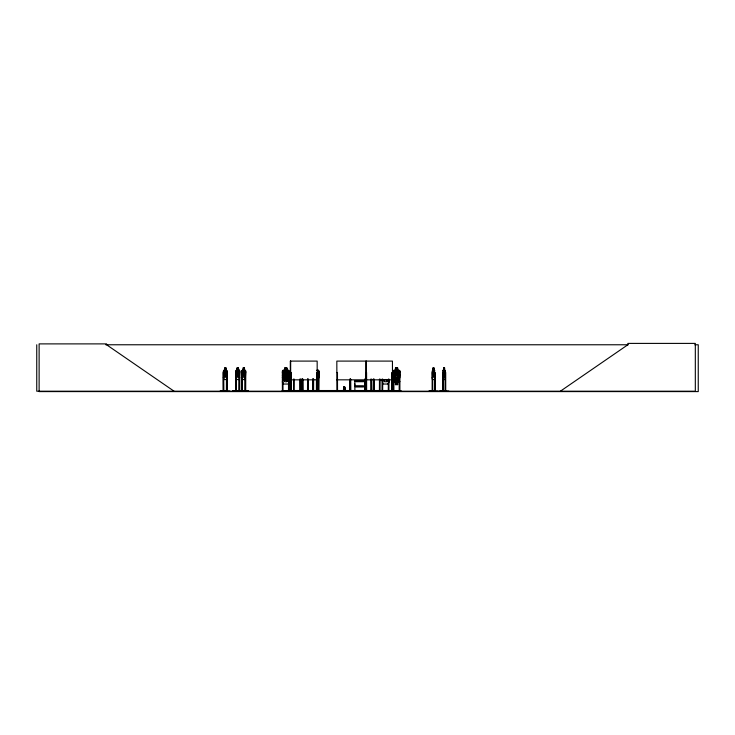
<?xml version="1.0" encoding="UTF-8"?>
<svg xmlns="http://www.w3.org/2000/svg" width="735" height="735" viewBox="0 0 735 735"><rect width="100%" height="100%" fill="white"/><g stroke="black" fill="none" stroke-linecap="round" stroke-linejoin="round"><path stroke-width="1.1" d="M363.586 386.004L354.821 386.004L354.83 383.854M293.954 390.855L283.021 390.717M362.824 391.195L370.725 390.717M344.191 391.149L344.366 386.711L344.834 391.149M344.063 390.037L344.338 386.711L343.447 391.149M445.125 379.545L445.493 377.257M434.578 379.545L434.964 377.257M285.658 373.343L285.74 372.81C286.466 372.516 281.634 368.437 285.327 373.729C281.202 378.213 286.356 376.513 285.713 374.115C285.998 376.256 289.829 378.461 286.283 373.738C289.489 370.348 286.503 370.045 285.685 373.352M343.603 391.149L344.274 386.711M439.659 390.855L448.874 391.149M429.056 390.855L438.326 391.149M226.619 379.545L227.106 371.065L226.61 370.256M303.877 391.112L297.693 391.149L304.024 390.827M239.261 379.471L239.693 377.248M220.224 390.855L229.945 391.112M343.227 391.149L344.219 386.711L345.634 391.149M343.171 391.149L344.21 386.711M232.719 391.149L248.586 391.158M248.54 390.818L232.729 390.855L248.568 391.149M318.227 379.545L318.916 377.257L318.916 371.065L318.172 370.256M393.207 375.374L393.988 373.077M399.133 379.545L399.913 377.257L399.913 371.065L399.114 370.256L397.672 370.256M443.131 370.256L442.837 391.204M443.141 370.33L443.122 379.545L445.189 379.545M289.195 377.248L288.423 379.471L283.122 379.471M289.268 377.257L288.478 379.545L283.067 379.545L282.35 377.257M388.209 383.964L388.98 381.731M433.145 370.256L432.162 371.074L432.446 379.545L434.651 379.545M432.529 370.256L432.217 391.204M245.104 375.401L244.452 377.248L243.23 377.248L242.578 375.401L243.12 367.95L244.498 367.95L244.498 370.256M305.742 391.149L310.005 391.204M294.257 390.717L320.625 391.149L310.969 391.204M351.404 391.204L348.39 391.158L357.881 391.158M392.178 391.149L392.178 372.48M293.44 391.158L293.476 390.524M293.743 390.855L293.651 390.524M383.652 380.73L384.359 380.941L385.204 379.444M235.862 391.204L235.816 371.074L236.229 370.256L237.185 370.256L237.12 367.95L238.489 367.95L239.105 375.401L238.452 377.248L237.23 377.248L236.569 375.401L237.185 367.95M235.99 391.204L236.293 370.256M241.852 391.204L241.815 371.074L242.228 370.256L243.184 370.256M241.879 371.074L242.293 370.256M397.598 384.607L397.58 382.301L398.71 381.529L397.598 371.101L395.522 371.101L395.522 375.401L394.41 377.23L394.41 381.529L395.522 382.301L395.503 384.607M395.467 367.95L395.54 370.33L394.41 371.101L394.41 375.401L395.522 377.248L395.522 381.529L397.598 381.529L398.71 371.101L397.598 370.33L397.598 368.024L395.522 368.024M387.832 379.885L386.674 381.731L384.524 381.731L383.376 379.885M224.726 370.33L224.12 371.101L224.12 375.401L224.726 377.248L225.856 377.248L226.463 371.101L225.829 367.95M399.895 381.557L399.169 382.375L393.988 382.375L393.225 381.566M282.387 391.204L282.35 371.074L283.085 370.256L284.656 370.256M282.433 371.111L283.122 370.33L288.423 370.33M282.35 375.567L283.085 374.74L284.656 374.74M560.382 391.204L627.855 344.77L627.855 343.401L695.319 343.401L695.319 391.204L36.75 391.204L36.75 344.77M284.739 374.822L283.581 375.585L283.581 379.885L284.739 381.731L286.889 381.731L288.037 379.885L288.037 375.585L286.889 374.822M393.749 391.158L393.73 390.524M336.639 391.158L336.759 390.524M105.73 344.77L628.204 344.77M694.805 344.77L698.25 344.77L698.25 391.599L39.12 391.599L39.12 343.888L106.593 343.888L106.593 344.77L174.057 391.204M290.408 361.096L317.162 361.096L317.217 391.204M225.893 367.95L224.616 367.95L224.653 370.33M224.653 368.024L225.856 368.024M237.166 368.024L238.452 368.024M243.166 368.024L244.452 368.024M284.739 368.024L286.889 368.024L286.889 370.33L288.037 371.101L288.037 375.401L286.889 377.248L284.739 377.248L283.581 375.401L283.581 371.101L284.739 370.33L284.656 367.95L286.962 367.95L286.962 370.256L288.451 370.256L289.268 371.065L289.268 381.741L288.478 384.037L283.067 384.037L282.35 381.741L283.122 383.964M433.108 368.024L434.017 368.024M443.692 368.024L444.583 368.024M225.654 368.41L224.928 368.41L224.928 369.181L225.654 369.181M433.255 368.41L433.797 368.41L433.255 369.181M443.839 368.41L444.363 368.41L443.839 369.181M224.68 370.256L223.789 370.256L223.449 371.111L223.449 391.204M225.829 370.256L226.674 370.256M238.425 370.256L239.344 370.256M244.433 370.256L245.343 370.256L245.756 371.101L245.288 379.545L242.219 379.545L241.815 377.257L242.284 379.545M316.877 370.256L318.209 370.256M395.467 370.256L393.932 370.256L393.225 371.074L393.207 391.204M433.981 370.256L434.642 370.256M443.058 370.256L443.729 370.256M444.546 370.256L445.465 371.101L445.419 391.204L445.373 390.524M223.807 370.33L226.656 370.33M236.247 370.33L239.325 370.33M242.247 370.33L245.325 370.33M316.849 370.33L318.181 370.33M393.969 370.33L399.105 370.33L399.822 371.101M432.465 370.33L434.624 370.33M443.076 370.33L445.171 370.33M223.403 371.074L223.55 391.204M239.279 370.256L239.803 371.065L239.288 379.545L236.22 379.545L235.816 377.257M318.88 371.065L318.779 391.204M399.895 371.065L399.904 391.204L399.978 390.524L399.16 390.524M284.656 372.434L286.962 372.434L286.962 374.74L288.451 374.74L289.268 375.557M226.453 372.48L226.996 372.48M239.132 372.48L239.693 372.48M245.132 372.48L245.701 372.48M282.313 372.48L282.947 372.48L283.021 391.204M284.739 372.516L286.889 372.516M289.195 372.48L288.561 372.48L288.488 391.204M290.316 372.48L291.29 372.48L291.271 391.204M318.136 372.48L318.806 372.48M336.832 372.48L337.466 372.48L337.54 391.204M365.956 372.48L366.572 372.48L366.627 391.204M393.207 372.48L393.887 372.48L393.887 391.204L393.951 390.524L288.488 390.524M399.234 372.48L399.904 372.48M432.217 372.48L432.502 391.204L432.538 390.524M442.837 372.48L443.058 391.204L443.122 390.524M393.969 373.077L399.206 373.077L399.895 375.374M283.122 374.822L288.423 374.822M395.522 375.383L397.598 375.401M223.403 377.257L223.872 379.471L226.656 379.471M393.225 377.257L393.932 379.545L399.151 379.545M395.522 377.23L397.598 377.248M432.235 377.257L432.52 379.545M236.247 379.471L239.325 379.471M242.247 379.471L245.325 379.471M393.969 379.471L399.105 379.471M432.465 379.471L434.624 379.471M443.076 379.471L445.171 379.471M226.692 379.545L223.78 379.545L223.449 377.248M290.408 379.83L317.162 379.83M336.832 379.83L392.444 379.83M354.821 380.831L363.586 380.831M354.766 381.134L363.65 381.134M354.766 381.401L363.65 381.401M363.586 381.695L354.821 381.695L354.821 386.004M354.766 386.298L363.65 386.298M354.766 386.564L363.65 386.564M363.586 386.867L354.821 386.867L354.95 391.158M223.118 390.524L223.78 390.524M226.398 390.524L227.06 390.524L227.032 391.204L226.996 371.101M235.531 390.524L236.211 390.524M239.757 390.524L239.077 390.524L239.095 391.204L239.132 379.085M283.021 390.524L282.24 390.524L282.24 391.204M432.162 390.524L432.75 390.524M434.624 390.524L435.212 390.524M442.773 390.524L443.361 390.524M445.162 390.524L445.75 390.524M331.32 390.818L334.204 391.204M335.84 390.818L338.762 391.204M373.94 390.717L379.407 390.717M382.806 390.717L388.273 390.717M399.114 391.158L400.906 390.827L390.083 390.818L395.154 391.158M310.041 390.855L305.797 391.204M310.933 390.855L320.607 390.855M351.358 390.855L348.436 391.112M354.83 390.901L369.852 391.204L354.821 391.029M399.068 390.855L400.915 390.855M374.4 391.112L374.372 390.524M317.134 376.522L317.557 376.237M389.155 391.158L389.054 390.524M371.598 391.158L371.432 379.085M300.202 390.818L300.33 390.524M289.36 391.158L289.259 390.524M399.362 391.158L399.371 390.524M317.107 391.149L316.932 379.242M390.129 391.149L395.081 391.204M315.058 391.158L315.122 390.625M318.145 370.33L318.852 371.101M244.452 370.33L245.104 371.101L245.15 391.204M239.261 370.33L239.693 371.101M386.022 379.444L386.876 380.941L387.556 380.73M301.185 391.195L301.084 379.242M434.569 370.256L434.872 391.204M399.133 373.159L399.822 375.383M344.596 386.711L345.579 391.149M345.358 391.149L344.559 386.711L345.202 391.149M235.917 377.248L236.312 379.471M344.439 386.711L344.531 388.925M445.722 391.204L445.695 372.48L445.226 372.48L445.199 391.204M445.548 390.524L445.548 391.204M443.729 367.95L443.765 370.33M443.306 376.88L443.334 391.204M435.193 391.204L435.157 372.48L434.679 372.48L434.679 391.204L434.642 390.524M435.001 390.524L435.001 391.204M433.145 367.95L433.172 370.33M432.694 379.085L432.722 391.204M432.217 390.524L432.18 391.204M399.748 390.524L399.748 391.204M399.298 372.48L399.16 391.204M397.617 370.33L397.69 367.95L395.448 367.95L395.448 370.256M397.653 382.375L397.672 384.681L395.43 384.681L395.448 382.375M393.363 390.524L393.354 391.204M393.133 390.524L393.142 391.204M392.591 391.204L392.619 372.48L392.003 372.48L391.948 391.204M392.499 391.204L392.444 361.096L336.832 361.096L336.906 391.204M392.343 390.524L392.251 391.204M389.054 379.683L388.264 384.037L382.852 384.037L382.145 379.683M388.98 379.085L388.907 391.204M388.346 379.085L388.273 391.204M383.909 390.625L383.909 391.204M382.944 390.625L382.944 391.204M382.806 390.524L382.806 391.204M382.733 379.085L382.659 391.204M382.172 390.524L382.172 391.204M382.099 379.085L382.025 391.204M380.188 390.524L380.188 391.204M380.114 379.085L380.041 391.204M379.554 390.524L379.554 391.204M379.481 379.085L379.407 391.204M374.299 379.242L374.299 391.204M373.94 390.524L373.94 391.204M373.867 379.085L373.793 391.204M373.665 379.242L373.591 391.204M373.306 390.524L373.306 391.204M373.233 379.085L373.159 391.204L372.967 390.625M371.359 390.524L371.359 391.204M370.872 390.524L370.872 391.204M370.798 379.085L370.725 391.204M367.353 390.625L367.353 391.204M366.462 372.48L366.453 391.204M366.296 390.524L366.324 391.204M366.214 361.096L366.214 391.204M365.956 361.096L365.956 391.204M365.901 390.524L365.901 391.204M365.185 379.085L365.258 391.204M365.111 390.524L365.111 391.204M364.551 379.085L364.624 391.204M364.477 390.524L364.477 391.204M356.374 390.524L356.273 391.204M356.209 390.524L356.126 391.204L356.108 390.524M355.813 390.524L355.832 391.204M355.666 391.204L355.666 390.524L355.565 391.204M350.632 379.085L350.696 391.204M350.531 379.085L350.595 391.204M350.439 390.524L350.439 391.204M350.154 390.524L350.154 391.204M350.053 379.085L349.989 391.204M349.952 379.085L349.952 391.204M339.331 390.625L339.331 391.204M338.642 390.625L338.642 391.204M337.393 390.524L337.328 391.204M318.687 372.48L318.604 391.204L318.586 390.524M318.338 390.524L318.356 391.204M318.264 372.48L318.2 391.204M318.071 390.524L318.071 391.204M317.851 371.101L317.851 375.401M317.391 390.524L317.391 391.204L317.336 372.48L316.721 372.48L316.666 391.204L316.482 390.524M316.895 372.48L316.849 391.204M316.454 379.242L316.399 391.204M315.802 390.625L315.802 391.204M313.634 379.085L313.588 391.204M313.404 379.085L313.468 391.204M313.285 390.524L313.34 391.204M313.183 390.524L313.202 391.204M312.963 379.085L313.018 391.204M312.853 379.085L312.899 391.204M312.733 379.085L312.761 391.204M308.222 379.085L308.287 391.204M308.121 379.085L308.167 391.204M308.02 390.524L308.002 391.204M307.772 390.524L307.772 391.204M307.68 379.085L307.625 391.204M307.57 379.085L307.506 391.204M302.838 379.085L302.894 391.204M302.71 379.085L302.774 391.204M302.609 390.524L302.627 391.204M302.388 390.524L302.37 391.204M302.287 379.085L302.287 391.204M302.159 379.085L302.159 391.204M301.304 379.242L301.332 391.204M300.983 390.524L300.983 391.204M300.808 379.242L300.79 391.204M300.404 379.085L300.404 391.204M299.77 379.085L299.843 391.204M299.724 390.524L299.696 391.204M294.257 390.524L294.276 391.204M294.202 379.085L294.138 391.204M293.577 379.085L293.55 391.204M291.345 390.524L291.345 391.204M291.115 372.48L291.17 391.204M291.023 379.242L290.904 391.204M290.849 372.48L290.794 391.204M290.674 361.096L290.647 391.204M290.564 372.48L290.564 391.204M290.325 361.096L290.316 391.204M290.252 390.524L290.252 391.204M289.195 371.101L289.121 391.204M288.625 390.524L288.625 391.204M282.874 390.524L282.874 391.204M245.738 391.204L245.077 390.524L245.095 391.204M245.701 371.101L245.701 391.204M245.499 372.48L245.426 391.204M245.334 372.48L245.297 391.204M244.433 367.95L244.387 370.33M242.192 391.204L242.192 390.524L241.53 390.524L241.576 391.204M242.137 391.204L242.155 372.48L241.594 372.48L241.594 391.204M241.925 371.111L241.99 391.204M239.739 371.065L239.693 391.204M239.491 372.48L239.491 391.204M239.334 372.48L239.288 391.204M236.192 391.204L236.146 372.48L235.586 372.48L235.567 391.204M235.751 390.524L235.751 391.204M226.793 372.48L226.766 391.204M226.665 372.48L226.628 391.204M226.453 379.085L226.417 391.204M225.783 368.024L225.783 370.33M223.752 391.204L223.716 372.48L223.174 372.48L223.174 391.204M223.348 390.524L223.348 391.204M444.969 376.384L444.197 374.234L443.435 376.476L444.013 373.729L443.508 371.056L444.51 371.101L444.51 375.401L443.692 375.401L443.701 371.074L444.188 373.205C445.667 367.537 443.802 375.098 444.969 376.384M434.422 376.384L433.622 374.234L432.832 376.384L433.429 373.729L432.915 371.056L433.953 371.101L433.953 375.401L433.108 375.401L433.108 371.101L433.613 373.205L434.385 371.092L433.806 373.738L434.422 376.384M226.261 376.384L225.204 374.234L224.138 376.384L224.947 373.729L224.249 371.056L225.186 373.205L226.215 371.092L225.443 373.738L226.261 376.384M238.893 376.384L237.754 374.234L236.624 376.476L237.478 373.729L236.725 371.056L237.736 373.205L238.847 371.092L238.021 373.738L238.893 376.384M244.902 376.384L243.763 374.234L242.614 376.384L243.478 373.729L242.734 371.056L243.735 373.205L244.856 371.092L244.02 373.738L244.902 376.384M394.603 376.155L396.082 378.892C393.041 381.557 395.834 382.926 396.56 379.425C397.313 382.926 399.941 381.538 397.001 378.902C399.996 376.118 397.414 374.694 396.523 378.396L395.347 376.237L394.603 376.155M398.535 376.384L397.819 376.458L396.597 374.234C395.752 377.735 393.023 377 396.119 373.729C393.179 371.092 395.807 369.696 396.56 373.205C397.286 369.705 400.079 371.074 397.038 373.738L398.535 376.384M444.951 375.401L444.51 377.248L443.692 377.248L443.664 367.95L444.611 367.95L444.951 375.401M287.826 380.877L287.045 380.886L285.823 378.718C284.904 382.384 282.212 381.033 285.327 378.213C282.277 375.567 284.996 374.188 285.786 377.689C286.65 374.381 289.406 375.08 286.283 378.231L287.826 380.877M434.403 375.401L433.953 377.248L433.108 377.248L433.071 367.95L434.054 367.95L434.403 375.401M238.232 368.41L237.442 368.41L237.442 369.181L238.232 369.181L238.232 368.41M244.231 368.41L243.45 368.41L243.45 369.181L244.231 369.181L244.231 368.41M286.503 368.41L285.116 368.41L285.116 369.181L286.503 369.181L286.503 368.41M397.231 368.41L395.889 368.41L395.889 369.181L397.231 369.181L397.231 368.41M225.856 371.101L224.726 371.101L224.726 375.401L225.856 375.401L225.856 371.101M238.452 371.101L237.23 371.101L237.23 375.401L238.452 375.401L238.452 371.101M244.452 371.101L243.23 371.101L243.23 375.401L244.452 375.401L244.452 371.101M286.889 371.101L284.739 371.101L284.739 375.401L286.889 375.401L286.889 371.101M286.503 372.902L285.116 372.902L285.116 373.665L286.503 373.665L286.503 372.902M286.889 375.585L284.739 375.585L284.739 379.885L286.889 379.885L286.889 375.585M397.231 383.45L395.889 383.45L395.889 384.221L397.231 384.221L397.231 383.45"/></g></svg>
